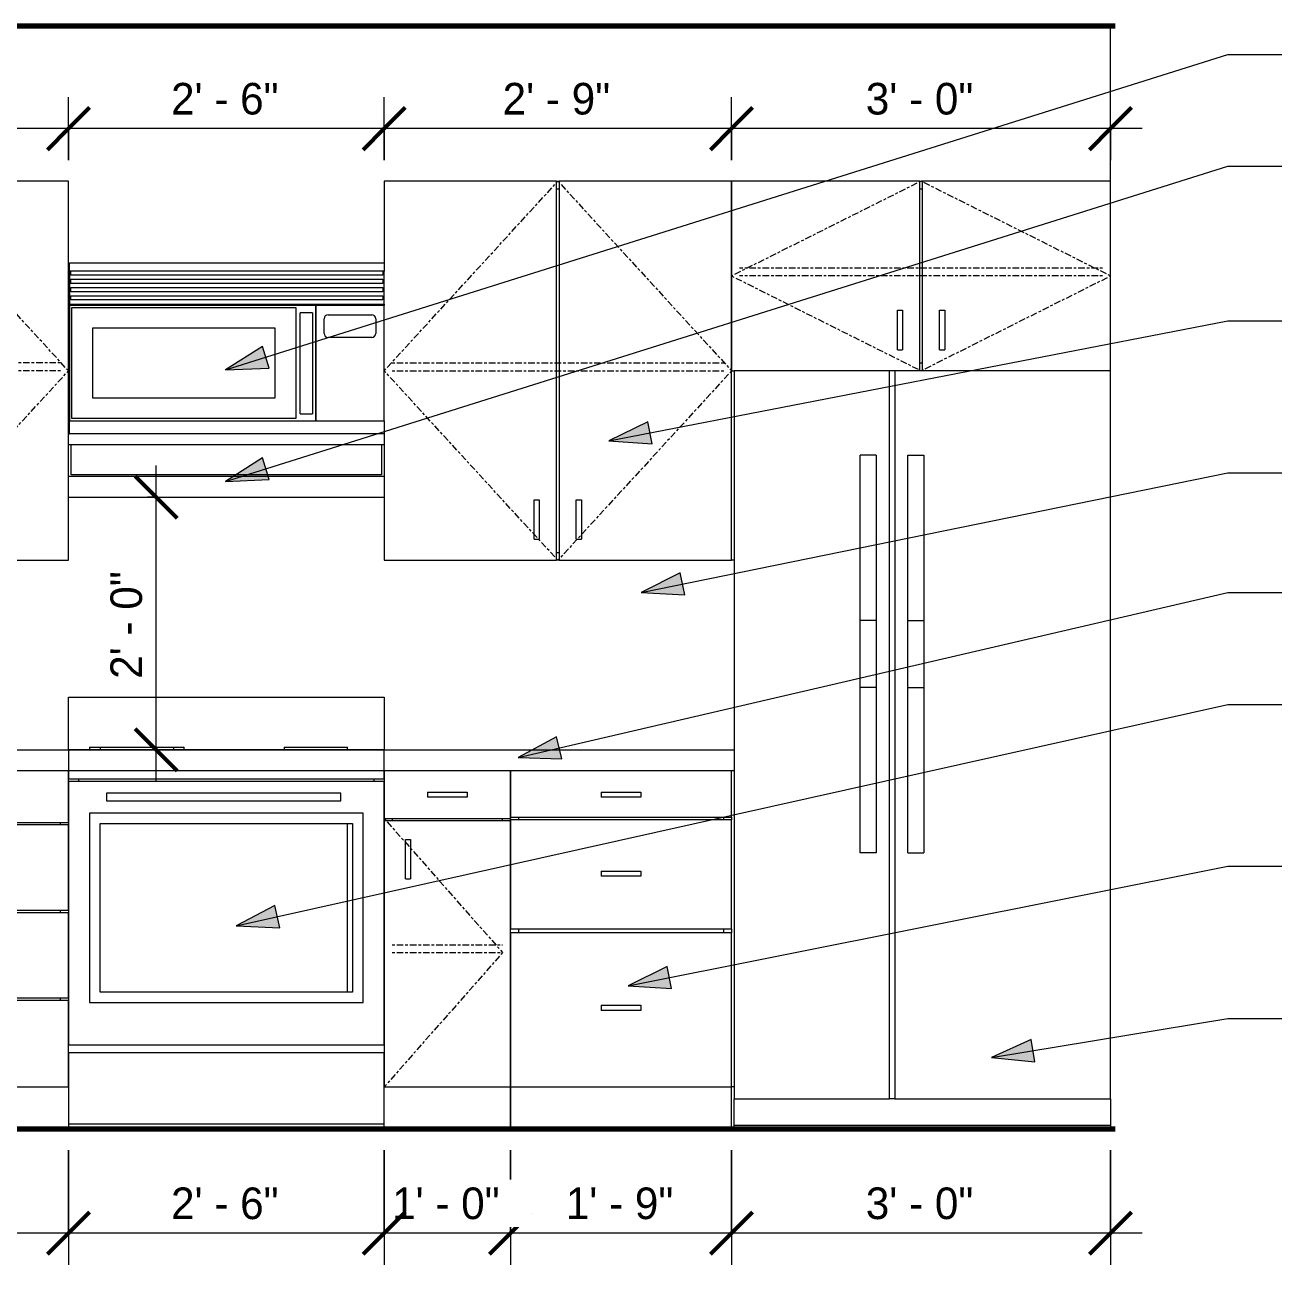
# Model space of a CAD drawing. Header units: inches. Extents: x -2533 to -979, y 116 to 10917.
# Drawn here: x -1397.6 to -1278.2, y 123.1 to 240.8 of the extents above; entities that cross this region are included whole.
import ezdxf

# ---------------------------------------------------------------- set-up
doc = ezdxf.new("R2010")
doc.units = ezdxf.units.IN
doc.header["$MEASUREMENT"] = 0
doc.linetypes.add('Center', pattern=[1.25, 0.25, -0.1875, 0.625, -0.1875])
for name, color, linetype, lineweight in [('0-2', 250, 'Continuous', 18), ('0-5', 130, 'Continuous', 5), ('A-ANNO-DIMS', 211, 'Continuous', 9), ('A-ANNO-DIMS-32', 211, 'Continuous', 9), ('A-FLOR-2', 10, 'Continuous', 70), ('A-FLOR-MCUT-1', 250, 'Continuous', 18), ('A-GLAZ-1', 50, 'Continuous', 30), ('A-GLAZ-2', 7, 'Continuous', 9), ('A-GLAZ-4', 10, 'Continuous', 70), ('A-WALL', 113, 'Continuous', 18), ('A-WALL-1', 10, 'Continuous', 70), ('A-WALL-2', 250, 'Continuous', 18), ('A-WALL-4', 113, 'Continuous', 9), ('G-ANNO-TEXT', 231, 'Continuous', 9), ('Q-CASE', 31, 'Continuous', 9), ('Q-CASE-2', 31, 'Center', 9), ('Q-SPCQ', 91, 'Continuous', 9)]:
    doc.layers.add(name, color=color, linetype=linetype, lineweight=lineweight)
doc.styles.add('Century Gothic', font='ufonts.com_century-gothic.ttf', dxfattribs={"height": 3})
doc.dimstyles.new('OD_1__HACK_2', dxfattribs={"dimscale": 12, "dimtxt": 3.132505, "dimasz": 0.333333, "dimexe": 0.25, "dimexo": 0.166667, "dimgap": 0.041667, "dimtad": 1, "dimdec": 0, "dimzin": 3, "dimdsep": 46, "dimlunit": 4, "dimtxsty": 'Century Gothic', "dimblk1": 'OBLIQUE', "dimblk2": 'OBLIQUE', "dimsah": 1, "dimcen": 0.09, "dimdle": 0.25, "dimazin": 0, "dimtfac": 1, "dimtdec": 4, "dimtix": 1, "dimtmove": 0, "dimatfit": 3, "dimfxl": 1, "dimtvp": 1, "dimtfill": 1, "dimfrac": 2, "dimtolj": 1, "dimtzin": 0, "dimarcsym": 2})

# ---------------------------------------------------------------- blocks, each defined once
blk = doc.blocks.new('Window-Double_Hung-Andersen-400_Series-Tilt_Wash - DOUBLE HUNG - REVERSE COTTAGE - 2ND FLOOR-2888790-2ND _ 3RD FLOOR - 2BD C _ D - ADA TYPE B - KITCHEN')
at = {"layer": 'A-GLAZ-1'}
for p, q in [((2077.17, 225.5), (2076.39, 225.5)), ((2076.39, 224.87), (2077.17, 224.87)), ((2077.17, 224.87), (2077.17, 225.5)), ((2077.17, 150.25), (2076.39, 150.25)), ((2076.39, 149.62), (2077.17, 149.62)), ((2077.17, 149.62), (2077.17, 150.25))]:
    blk.add_line(p, q, dxfattribs=at)
at = {"layer": 'A-GLAZ-2'}
blk.add_line((2077.17, 224.87), (2077.17, 150.25), dxfattribs=at)
at = {"layer": 'A-GLAZ-4'}
for p, q in [((2076.67, 172.01), (2076.39, 172.01)), ((2076.67, 170.51), (2076.67, 172.01)), ((2076.39, 170.51), (2076.67, 170.51))]:
    blk.add_line(p, q, dxfattribs=at)
blk = doc.blocks.new('CTR - 1st Phase - Shell_rvt-3-2ND _ 3RD FLOOR - 2BD C _ D - ADA TYPE B - KITCHEN')
at = {"layer": 'A-FLOR-2'}
for p, q in [((2077.17, 240.75), (2239.22, 240.75)), ((2239.22, 136), (2077.17, 136))]:
    blk.add_line(p, q, dxfattribs=at)
at = {"layer": 'A-FLOR-MCUT-1'}
for p, q in [((2077.17, 240.81), (2077.17, 240.75)), ((2076.55, 136), (2076.55, 135.98)), ((2077.17, 136), (2076.55, 136))]:
    blk.add_line(p, q, dxfattribs=at)
at = {"layer": 'A-WALL-1'}
for p, q in [((2077.17, 225.56), (2077.17, 240.75)), ((2076.39, 225.56), (2077.17, 225.56)), ((2077.17, 147.81), (2076.39, 147.81)), ((2077.17, 136), (2077.17, 147.81))]:
    blk.add_line(p, q, dxfattribs=at)
at = {"layer": 'A-WALL-2'}
for p, q in [((2076.55, 240.81), (2076.55, 240.75)), ((2076.55, 240.75), (2076.55, 225.56)), ((2077.17, 240.75), (2077.17, 240.81)), ((2077.17, 225.56), (2077.17, 225.5)), ((2077.17, 149.62), (2077.17, 147.81)), ((2076.55, 147.81), (2076.55, 136)), ((2076.55, 135.98), (2076.55, 136)), ((2076.55, 136), (2077.17, 136))]:
    blk.add_line(p, q, dxfattribs=at)
at = {"layer": '0-2'}
blk.add_blockref('Window-Double_Hung-Andersen-400_Series-Tilt_Wash - DOUBLE HUNG - REVERSE COTTAGE - 2ND FLOOR-2888790-2ND _ 3RD FLOOR - 2BD C _ D - ADA TYPE B - KITCHEN', (0, 0), dxfattribs=at)
blk = doc.blocks.new('Basic Wall _ INT - W4BØF - _5_8 GYP - 2X4 WOOD_BATT_ - 5_8 GYP_ - ___-2694516-2ND _ 3RD FLOOR - 2BD C _ D - ADA TYPE B - KITCHEN')
at = {"layer": 'A-WALL'}
for p, q in [((2203.03, 140), (2202.78, 140)), ((2203.03, 136.11), (2202.78, 136.11))]:
    blk.add_line(p, q, dxfattribs=at)
blk = doc.blocks.new('Refrigerator_-_Side-by-Side_6047 - 36_ X 30_-345559-2ND _ 3RD FLOOR - 2BD C _ D - ADA TYPE B - KITCHEN')
at = {"layer": 'Q-SPCQ'}
for p, q in [((2217.78, 208), (2203.03, 208)), ((2203.03, 208), (2203.03, 138.87)), ((2218.28, 208), (2217.78, 208)), ((2217.78, 138.87), (2217.78, 208)), ((2238.78, 208), (2218.28, 208)), ((2218.28, 208), (2218.28, 138.87)), ((2238.78, 138.87), (2238.78, 208)), ((2215, 184.29), (2215, 200)), ((2216.51, 200), (2215, 200)), ((2216.51, 200), (2216.51, 184.29)), ((2219.54, 184.29), (2219.54, 200)), ((2219.54, 200), (2221.05, 200)), ((2221.05, 200), (2221.05, 184.29)), ((2215, 177.94), (2215, 184.29)), ((2216.51, 184.29), (2215, 184.29)), ((2216.51, 184.29), (2216.51, 177.94)), ((2219.54, 177.94), (2219.54, 184.29)), ((2219.54, 184.29), (2221.05, 184.29)), ((2221.05, 184.29), (2221.05, 177.94)), ((2215, 162.23), (2215, 177.94)), ((2216.51, 177.94), (2215, 177.94)), ((2216.51, 177.94), (2216.51, 162.23)), ((2219.54, 162.23), (2219.54, 177.94)), ((2219.54, 177.94), (2221.05, 177.94)), ((2221.05, 177.94), (2221.05, 162.23)), ((2216.51, 162.23), (2215, 162.23)), ((2219.54, 162.23), (2221.05, 162.23)), ((2203.03, 136.37), (2203.03, 138.87)), ((2203.03, 138.87), (2217.78, 138.87)), ((2218.28, 138.87), (2217.78, 138.87)), ((2218.28, 138.87), (2238.78, 138.87)), ((2238.78, 138.87), (2238.78, 136.37)), ((2203.03, 136.37), (2238.78, 136.37)), ((2203.03, 136), (2203.03, 136.37)), ((2238.78, 136.37), (2238.78, 136))]:
    blk.add_line(p, q, dxfattribs=at)
blk = doc.blocks.new('Single Door 1 Drawer 211 - 211 Base Cabinet Single Door1 Drawer 12_-2709705-2ND _ 3RD FLOOR - 2BD C _ D - ADA TYPE B - KITCHEN')
at = {"layer": 'Q-CASE'}
for p, q in [((2169.78, 170), (2169.78, 165.5)), ((2181.78, 170), (2169.78, 170)), ((2181.78, 165.5), (2181.78, 170)), ((2173.9, 168), (2177.65, 168)), ((2173.9, 168), (2173.9, 167.5)), ((2177.65, 167.5), (2173.9, 167.5)), ((2177.65, 168), (2177.65, 167.5)), ((2169.78, 165.5), (2181.78, 165.5)), ((2169.78, 165.25), (2169.78, 140)), ((2181.78, 165.25), (2169.78, 165.25)), ((2170.53, 165.5), (2170.53, 165.25)), ((2181.03, 165.25), (2181.03, 165.5)), ((2181.78, 165.5), (2181.78, 165.37)), ((2181.78, 140), (2181.78, 165.25)), ((2171.79, 163.5), (2172.28, 163.5)), ((2171.79, 159.75), (2171.79, 163.5)), ((2172.28, 163.5), (2172.28, 159.75)), ((2171.79, 159.75), (2172.28, 159.75)), ((2169.78, 140), (2181.78, 140)), ((2181.78, 136), (2181.78, 140))]:
    blk.add_line(p, q, dxfattribs=at)
at = {"layer": 'Q-CASE-2'}
for p, q in [((2169.78, 165.5), (2181.03, 152.75)), ((2170.53, 153.5), (2181.03, 153.5)), ((2181.03, 152.75), (2169.78, 140)), ((2170.53, 152.75), (2181.03, 152.75))]:
    blk.add_line(p, q, dxfattribs=at)
blk = doc.blocks.new('Base Cabinet 4 Drawer 254 - Base Cabinet 4 Drawer 254 21_-2569778-2ND _ 3RD FLOOR - 2BD C _ D - ADA TYPE B - KITCHEN')
at = {"layer": 'Q-CASE'}
for p, q in [((2118.78, 170), (2118.78, 165.12)), ((2139.78, 170), (2118.78, 170)), ((2139.78, 165.12), (2139.78, 170)), ((2127.4, 167.75), (2131.15, 167.75)), ((2127.4, 167.75), (2127.4, 167.25)), ((2131.15, 167.25), (2127.4, 167.25)), ((2131.15, 167.75), (2131.15, 167.25)), ((2118.78, 165.12), (2139.78, 165.12)), ((2118.78, 164.87), (2118.78, 156.79)), ((2139.78, 164.87), (2118.78, 164.87)), ((2119.53, 165.12), (2119.53, 164.87)), ((2139.03, 164.87), (2139.03, 165.12)), ((2139.78, 156.79), (2139.78, 164.87)), ((2127.4, 161.09), (2131.15, 161.09)), ((2127.4, 161.09), (2127.4, 160.58)), ((2131.15, 160.58), (2127.4, 160.58)), ((2131.15, 161.09), (2131.15, 160.58)), ((2118.78, 156.79), (2139.78, 156.79)), ((2118.78, 156.54), (2118.78, 148.46)), ((2139.78, 156.54), (2118.78, 156.54)), ((2119.53, 156.79), (2119.53, 156.54)), ((2139.03, 156.54), (2139.03, 156.79)), ((2139.78, 148.46), (2139.78, 156.54)), ((2127.4, 152.75), (2131.15, 152.75)), ((2127.4, 152.75), (2127.4, 152.25)), ((2131.15, 152.25), (2127.4, 152.25)), ((2131.15, 152.75), (2131.15, 152.25)), ((2118.78, 148.46), (2139.78, 148.46)), ((2118.78, 148.21), (2118.78, 140)), ((2139.78, 148.21), (2118.78, 148.21)), ((2119.53, 148.46), (2119.53, 148.21)), ((2139.03, 148.21), (2139.03, 148.46)), ((2139.78, 140), (2139.78, 148.21)), ((2127.4, 144.42), (2131.15, 144.42)), ((2127.4, 144.42), (2127.4, 143.92)), ((2131.15, 143.92), (2127.4, 143.92)), ((2131.15, 144.42), (2131.15, 143.92)), ((2118.78, 140), (2139.78, 140)), ((2118.78, 140), (2118.78, 136))]:
    blk.add_line(p, q, dxfattribs=at)
blk = doc.blocks.new('Base Cabinet 3 Drawer 230 - Base Cabinet 3 Drawer 230 21_-2578998-2ND _ 3RD FLOOR - 2BD C _ D - ADA TYPE B - KITCHEN')
at = {"layer": 'Q-CASE'}
for p, q in [((2181.78, 170), (2181.78, 165.62)), ((2202.78, 170), (2181.78, 170)), ((2202.78, 165.62), (2202.78, 170)), ((2190.4, 168), (2194.15, 168)), ((2190.4, 168), (2190.4, 167.5)), ((2194.15, 167.5), (2190.4, 167.5)), ((2194.15, 168), (2194.15, 167.5)), ((2181.78, 165.62), (2202.78, 165.62)), ((2181.78, 165.37), (2181.78, 165.5)), ((2181.78, 165.37), (2181.78, 155)), ((2202.78, 165.37), (2181.78, 165.37)), ((2182.53, 165.62), (2182.53, 165.37)), ((2202.03, 165.37), (2202.03, 165.62)), ((2202.78, 165.62), (2202.78, 165.37)), ((2202.78, 155), (2202.78, 165.37)), ((2190.4, 160.5), (2194.15, 160.5)), ((2190.4, 160.5), (2190.4, 160)), ((2194.15, 160), (2190.4, 160)), ((2194.15, 160.5), (2194.15, 160)), ((2181.78, 155), (2202.78, 155)), ((2181.78, 154.62), (2181.78, 140)), ((2202.78, 154.62), (2181.78, 154.62)), ((2182.53, 155), (2182.53, 154.62)), ((2202.03, 154.62), (2202.03, 155)), ((2202.78, 155), (2202.78, 154.62)), ((2202.78, 140), (2202.78, 154.62)), ((2190.4, 147.75), (2194.15, 147.75)), ((2190.4, 147.75), (2190.4, 147.25)), ((2194.15, 147.25), (2190.4, 147.25)), ((2194.15, 147.75), (2194.15, 147.25)), ((2181.78, 140), (2202.78, 140)), ((2181.78, 140), (2181.78, 136)), ((2202.78, 136), (2202.78, 140))]:
    blk.add_line(p, q, dxfattribs=at)
blk = doc.blocks.new('300 Series Wall Hung Cabinet_302 - 33_ X 36_-2610350-2ND _ 3RD FLOOR - 2BD C _ D - ADA TYPE B - KITCHEN')
at = {"layer": 'Q-CASE'}
for p, q in [((2169.78, 226), (2169.78, 218.26)), ((2186.15, 226), (2169.78, 226)), ((2186.15, 190), (2186.15, 226)), ((2186.15, 226), (2186.4, 226)), ((2186.4, 226), (2186.4, 190)), ((2202.78, 226), (2186.4, 226)), ((2202.78, 190), (2202.78, 226)), ((2186.4, 225.25), (2186.15, 225.25)), ((2169.78, 202.15), (2169.78, 200.5)), ((2169.78, 196), (2169.78, 190)), ((2184.03, 195.75), (2184.51, 195.75)), ((2184.03, 192), (2184.03, 195.75)), ((2184.51, 195.75), (2184.51, 192)), ((2188.03, 195.75), (2188.51, 195.75)), ((2188.03, 192), (2188.03, 195.75)), ((2188.51, 195.75), (2188.51, 192)), ((2184.03, 192), (2184.51, 192)), ((2188.03, 192), (2188.51, 192)), ((2169.78, 190), (2186.15, 190)), ((2186.15, 190.75), (2186.4, 190.75)), ((2186.4, 190), (2186.15, 190)), ((2186.4, 190), (2202.78, 190))]:
    blk.add_line(p, q, dxfattribs=at)
at = {"layer": 'Q-CASE-2'}
for p, q in [((2169.78, 208), (2186.28, 226)), ((2186.28, 226), (2202.78, 208)), ((2186.28, 190), (2169.78, 208)), ((2170.53, 208.75), (2202.03, 208.75)), ((2170.53, 208), (2202.03, 208)), ((2202.78, 208), (2186.28, 190))]:
    blk.add_line(p, q, dxfattribs=at)
blk = doc.blocks.new('300 Series Wall Hung Cabinet_302 - 18_ x 36_-2359323-2ND _ 3RD FLOOR - 2BD C _ D - ADA TYPE B - KITCHEN')
at = {"layer": 'Q-CASE'}
for p, q in [((2220.65, 226), (2202.78, 226)), ((2202.78, 226), (2202.78, 208)), ((2220.65, 208), (2220.65, 226)), ((2220.65, 226), (2220.9, 226)), ((2238.78, 226), (2220.9, 226)), ((2220.9, 226), (2220.9, 208)), ((2220.9, 225.25), (2220.65, 225.25)), ((2218.54, 213.75), (2219.03, 213.75)), ((2218.54, 210), (2218.54, 213.75)), ((2219.03, 213.75), (2219.03, 210)), ((2222.54, 213.75), (2223.03, 213.75)), ((2222.54, 210), (2222.54, 213.75)), ((2223.03, 213.75), (2223.03, 210)), ((2218.54, 210), (2219.03, 210)), ((2222.54, 210), (2223.03, 210)), ((2202.78, 208), (2203.03, 208)), ((2220.65, 208.75), (2220.9, 208.75))]:
    blk.add_line(p, q, dxfattribs=at)
at = {"layer": 'Q-CASE-2'}
for p, q in [((2220.78, 226), (2202.78, 217)), ((2238.78, 217), (2220.78, 226)), ((2238.03, 217.75), (2203.53, 217.75)), ((2202.78, 217), (2220.78, 208)), ((2238.03, 217), (2203.53, 217)), ((2220.78, 208), (2238.78, 217))]:
    blk.add_line(p, q, dxfattribs=at)
blk = doc.blocks.new('30quot_MicrowaveVent_11166 - 70cm miele oven-2322118-2ND _ 3RD FLOOR - 2BD C _ D - ADA TYPE B - KITCHEN')
at = {"layer": 'Q-CASE'}
for p, q in [((2139.89, 217.47), (2139.89, 218.26)), ((2139.89, 218.26), (2169.78, 218.26)), ((2140.01, 217.47), (2139.89, 217.47)), ((2139.89, 217.47), (2139.89, 214.32)), ((2140.01, 217.08), (2140.01, 217.47)), ((2169.66, 217.47), (2140.01, 217.47)), ((2169.78, 217.47), (2169.66, 217.47)), ((2169.66, 217.47), (2169.66, 217.08)), ((2169.78, 218.26), (2169.78, 217.47)), ((2169.78, 214.32), (2169.78, 217.47)), ((2169.66, 217.08), (2140.01, 217.08)), ((2140.01, 216.29), (2140.01, 216.69)), ((2140.01, 216.69), (2169.66, 216.69)), ((2169.66, 216.29), (2140.01, 216.29)), ((2169.66, 216.69), (2169.66, 216.29)), ((2140.01, 215.5), (2140.01, 215.9)), ((2140.01, 215.9), (2169.66, 215.9)), ((2169.66, 215.5), (2140.01, 215.5)), ((2140.01, 214.72), (2140.01, 215.11)), ((2140.01, 215.11), (2169.66, 215.11)), ((2169.66, 215.9), (2169.66, 215.5)), ((2169.66, 215.11), (2169.66, 214.72)), ((2139.89, 214.32), (2169.78, 214.32)), ((2139.89, 214.2), (2139.89, 214.32)), ((2163.28, 214.2), (2139.89, 214.2)), ((2139.89, 214.2), (2139.89, 203.26)), ((2169.66, 214.72), (2140.01, 214.72)), ((2140.09, 203.46), (2140.09, 214.01)), ((2140.09, 214.01), (2161.39, 214.01)), ((2161.39, 214.01), (2161.39, 203.46)), ((2163.28, 203.26), (2163.28, 214.2)), ((2169.78, 214.2), (2163.28, 214.2)), ((2163.28, 214.2), (2163.28, 203.26)), ((2169.78, 214.32), (2169.78, 214.2)), ((2169.78, 203.26), (2169.78, 214.2)), ((2161.78, 203.91), (2161.78, 213.51)), ((2162.98, 213.51), (2161.78, 213.51)), ((2162.98, 213.51), (2162.98, 203.91)), ((2164.07, 211.55), (2164.07, 212.93)), ((2164.46, 213.32), (2168.59, 213.32)), ((2168.99, 212.93), (2168.99, 211.55)), ((2159.42, 212.04), (2142.06, 212.04)), ((2142.06, 212.04), (2142.06, 205.43)), ((2159.42, 212.04), (2142.06, 212.04)), ((2142.06, 212.04), (2142.06, 205.43)), ((2159.42, 205.43), (2159.42, 212.04)), ((2159.42, 205.43), (2159.42, 212.04)), ((2168.59, 211.15), (2164.46, 211.15)), ((2142.06, 205.43), (2159.42, 205.43)), ((2142.06, 205.43), (2159.42, 205.43)), ((2139.89, 203.26), (2163.28, 203.26)), ((2139.89, 202), (2139.89, 203.26)), ((2161.39, 203.46), (2140.09, 203.46)), ((2161.78, 203.91), (2162.98, 203.91)), ((2163.28, 203.26), (2169.78, 203.26)), ((2169.78, 203.26), (2169.78, 202.15)), ((2169.78, 202), (2139.89, 202))]:
    blk.add_line(p, q, dxfattribs=at)
for centre, start, end in [((2164.46, 212.93), 90, 180), ((2168.59, 212.93), 0, 90), ((2164.46, 211.55), 180, 270), ((2168.59, 211.55), 270, 0)]:
    blk.add_arc(centre, 0.394, start, end, dxfattribs=at)
blk = doc.blocks.new('300 Series Wall Hung Cabinet_302 - 33_ X 36_-2610278-2ND _ 3RD FLOOR - 2BD C _ D - ADA TYPE B - KITCHEN')
at = {"layer": 'Q-CASE'}
for p, q in [((2123.15, 226), (2106.78, 226)), ((2106.78, 226), (2106.78, 190)), ((2123.15, 190), (2123.15, 226)), ((2123.15, 226), (2123.4, 226)), ((2139.78, 226), (2123.4, 226)), ((2123.4, 226), (2123.4, 190)), ((2139.78, 200.5), (2139.78, 226)), ((2123.4, 225.25), (2123.15, 225.25)), ((2139.78, 190), (2139.78, 196)), ((2121.04, 195.75), (2121.53, 195.75)), ((2121.04, 192), (2121.04, 195.75)), ((2121.53, 195.75), (2121.53, 192)), ((2125.04, 195.75), (2125.53, 195.75)), ((2125.04, 192), (2125.04, 195.75)), ((2125.53, 195.75), (2125.53, 192)), ((2121.04, 192), (2121.53, 192)), ((2125.04, 192), (2125.53, 192)), ((2106.78, 190), (2123.15, 190)), ((2123.15, 190.75), (2123.4, 190.75)), ((2123.4, 190), (2123.15, 190)), ((2123.4, 190), (2139.78, 190))]:
    blk.add_line(p, q, dxfattribs=at)
at = {"layer": 'Q-CASE-2'}
for p, q in [((2123.28, 226), (2106.78, 208)), ((2139.78, 208), (2123.28, 226)), ((2106.78, 208), (2123.28, 190)), ((2139.03, 208.75), (2107.53, 208.75)), ((2139.03, 208), (2107.53, 208)), ((2123.28, 190), (2139.78, 208))]:
    blk.add_line(p, q, dxfattribs=at)
blk = doc.blocks.new('Range_Hood_386 - 30_ Wide-2577799-2ND _ 3RD FLOOR - 2BD C _ D - ADA TYPE B - KITCHEN')
at = {"layer": 'Q-SPCQ'}
for p, q in [((2139.78, 202), (2139.89, 202)), ((2139.78, 201), (2140.03, 201)), ((2140.03, 201), (2169.53, 201)), ((2140.03, 198.12), (2140.03, 201)), ((2169.53, 201), (2169.78, 201)), ((2169.53, 201), (2169.53, 198.12)), ((2139.78, 198), (2139.78, 200.5)), ((2169.78, 200.5), (2169.78, 198)), ((2139.78, 196), (2139.78, 198)), ((2139.78, 198), (2169.78, 198)), ((2169.53, 198.12), (2140.03, 198.12)), ((2169.78, 198), (2169.78, 196)), ((2139.78, 196), (2169.78, 196))]:
    blk.add_line(p, q, dxfattribs=at)
blk = doc.blocks.new('DIMBLOCK66-2ND _ 3RD FLOOR - 2BD C _ D - ADA TYPE B - KITCHEN')
at = {"layer": 'A-ANNO-DIMS-32'}
for p, q in [((-1330.44, 228), (-1330.44, 233.99)), ((-1294.44, 228), (-1294.44, 233.99)), ((-1291.44, 230.99), (-1330.44, 230.99)), ((-1330.44, 230.99), (-1330.44, 228)), ((-1294.44, 230.99), (-1294.44, 228))]:
    blk.add_line(p, q, dxfattribs=at)
at = {"layer": 'A-ANNO-DIMS-32', "lineweight": 50}
for p, q in [((-1330.44, 230.99), (-1328.44, 232.99)), ((-1294.44, 230.99), (-1292.44, 232.99)), ((-1330.44, 230.99), (-1332.44, 228.99)), ((-1294.44, 230.99), (-1296.44, 228.99))]:
    blk.add_line(p, q, dxfattribs=at)
at = {"layer": 'A-ANNO-DIMS-32', "color": 0, "insert": (-1317.69, 235.33), "char_height": 3, "width": 12.5897, "attachment_point": 1, "line_spacing_factor": 0.984502, "style": 'Century Gothic', "bg_fill": 3, "box_fill_scale": 1.25, "bg_fill_color": 256, "bg_fill_true_color": 13158600, "bg_fill_transparency": 0}
blk.add_mtext('3\' - 0"', dxfattribs=at)
blk = doc.blocks.new('_Oblique')
at = {"color": 0, "linetype": 'ByBlock', "lineweight": -2}
blk.add_line((-0.5, -0.5), (0.5, 0.5), dxfattribs=at)
blk = doc.blocks.new('DIMBLOCK67-2ND _ 3RD FLOOR - 2BD C _ D - ADA TYPE B - KITCHEN')
at = {"layer": 'A-ANNO-DIMS-32'}
for p, q in [((-1363.44, 228), (-1363.44, 233.99)), ((-1330.44, 228), (-1330.44, 233.99)), ((-1330.44, 230.99), (-1363.44, 230.99)), ((-1363.44, 230.99), (-1363.44, 228)), ((-1330.44, 230.99), (-1330.44, 228))]:
    blk.add_line(p, q, dxfattribs=at)
at = {"layer": 'A-ANNO-DIMS-32', "lineweight": 50}
for p, q in [((-1363.44, 230.99), (-1361.44, 232.99)), ((-1330.44, 230.99), (-1328.44, 232.99)), ((-1363.44, 230.99), (-1365.44, 228.99)), ((-1330.44, 230.99), (-1332.44, 228.99))]:
    blk.add_line(p, q, dxfattribs=at)
at = {"layer": 'A-ANNO-DIMS-32', "color": 0, "insert": (-1352.19, 235.33), "char_height": 3, "width": 12.5897, "attachment_point": 1, "line_spacing_factor": 0.984502, "style": 'Century Gothic', "bg_fill": 3, "box_fill_scale": 1.25, "bg_fill_color": 256, "bg_fill_true_color": 13158600, "bg_fill_transparency": 0}
blk.add_mtext('2\' - 9"', dxfattribs=at)
blk = doc.blocks.new('DIMBLOCK68-2ND _ 3RD FLOOR - 2BD C _ D - ADA TYPE B - KITCHEN')
at = {"layer": 'A-ANNO-DIMS-32'}
for p, q in [((-1393.44, 228), (-1393.44, 233.99)), ((-1363.44, 228), (-1363.44, 233.99)), ((-1363.44, 230.99), (-1393.44, 230.99)), ((-1393.44, 230.99), (-1393.44, 228)), ((-1363.44, 230.99), (-1363.44, 228))]:
    blk.add_line(p, q, dxfattribs=at)
at = {"layer": 'A-ANNO-DIMS-32', "lineweight": 50}
for p, q in [((-1393.44, 230.99), (-1391.44, 232.99)), ((-1363.44, 230.99), (-1361.44, 232.99)), ((-1393.44, 230.99), (-1395.44, 228.99)), ((-1363.44, 230.99), (-1365.44, 228.99))]:
    blk.add_line(p, q, dxfattribs=at)
at = {"layer": 'A-ANNO-DIMS-32', "color": 0, "insert": (-1383.69, 235.33), "char_height": 3, "width": 12.5897, "attachment_point": 1, "line_spacing_factor": 0.984502, "style": 'Century Gothic', "bg_fill": 3, "box_fill_scale": 1.25, "bg_fill_color": 256, "bg_fill_true_color": 13158600, "bg_fill_transparency": 0}
blk.add_mtext('2\' - 6"', dxfattribs=at)
blk = doc.blocks.new('DIMBLOCK69-2ND _ 3RD FLOOR - 2BD C _ D - ADA TYPE B - KITCHEN')
at = {"layer": 'A-ANNO-DIMS-32'}
for p, q in [((-1426.44, 228), (-1426.44, 233.99)), ((-1393.44, 228), (-1393.44, 233.99)), ((-1393.44, 230.99), (-1426.44, 230.99)), ((-1426.44, 230.99), (-1426.44, 228)), ((-1393.44, 230.99), (-1393.44, 228))]:
    blk.add_line(p, q, dxfattribs=at)
at = {"layer": 'A-ANNO-DIMS-32', "lineweight": 50}
for p, q in [((-1426.44, 230.99), (-1424.44, 232.99)), ((-1393.44, 230.99), (-1391.44, 232.99)), ((-1426.44, 230.99), (-1428.44, 228.99)), ((-1393.44, 230.99), (-1395.44, 228.99))]:
    blk.add_line(p, q, dxfattribs=at)
at = {"layer": 'A-ANNO-DIMS-32', "color": 0, "insert": (-1415.19, 235.33), "char_height": 3, "width": 12.5897, "attachment_point": 1, "line_spacing_factor": 0.984502, "style": 'Century Gothic', "bg_fill": 3, "box_fill_scale": 1.25, "bg_fill_color": 256, "bg_fill_true_color": 13158600, "bg_fill_transparency": 0}
blk.add_mtext('2\' - 9"', dxfattribs=at)
blk = doc.blocks.new('DIMBLOCK76-2ND _ 3RD FLOOR - 2BD C _ D - ADA TYPE B - KITCHEN')
at = {"layer": 'A-ANNO-DIMS-32'}
for p, q in [((-1330.44, 134), (-1330.44, 123.11)), ((-1330.44, 126.11), (-1330.44, 134)), ((-1294.44, 134), (-1294.44, 123.11)), ((-1294.44, 126.11), (-1294.44, 134)), ((-1291.44, 126.11), (-1330.44, 126.11))]:
    blk.add_line(p, q, dxfattribs=at)
at = {"layer": 'A-ANNO-DIMS-32', "lineweight": 50}
for p, q in [((-1330.44, 126.11), (-1328.44, 128.11)), ((-1294.44, 126.11), (-1292.44, 128.11)), ((-1330.44, 126.11), (-1332.44, 124.11)), ((-1294.44, 126.11), (-1296.44, 124.11))]:
    blk.add_line(p, q, dxfattribs=at)
at = {"layer": 'A-ANNO-DIMS-32', "color": 0, "insert": (-1317.69, 130.45), "char_height": 3, "width": 12.5897, "attachment_point": 1, "line_spacing_factor": 0.984502, "style": 'Century Gothic', "bg_fill": 3, "box_fill_scale": 1.25, "bg_fill_color": 256, "bg_fill_true_color": 13158600, "bg_fill_transparency": 0}
blk.add_mtext('3\' - 0"', dxfattribs=at)
blk = doc.blocks.new('DIMBLOCK77-2ND _ 3RD FLOOR - 2BD C _ D - ADA TYPE B - KITCHEN')
at = {"layer": 'A-ANNO-DIMS-32'}
for p, q in [((-1351.44, 134), (-1351.44, 123.11)), ((-1351.44, 126.11), (-1351.44, 134)), ((-1330.44, 134), (-1330.44, 123.11)), ((-1330.44, 126.11), (-1330.44, 134)), ((-1330.44, 126.11), (-1351.44, 126.11))]:
    blk.add_line(p, q, dxfattribs=at)
at = {"layer": 'A-ANNO-DIMS-32', "lineweight": 50}
for p, q in [((-1351.44, 126.11), (-1349.44, 128.11)), ((-1330.44, 126.11), (-1328.44, 128.11)), ((-1351.44, 126.11), (-1353.44, 124.11)), ((-1330.44, 126.11), (-1332.44, 124.11))]:
    blk.add_line(p, q, dxfattribs=at)
at = {"layer": 'A-ANNO-DIMS-32', "color": 0, "insert": (-1346.19, 130.45), "char_height": 3, "width": 12.5897, "attachment_point": 1, "line_spacing_factor": 0.984502, "style": 'Century Gothic', "bg_fill": 3, "box_fill_scale": 1.25, "bg_fill_color": 256, "bg_fill_true_color": 13158600, "bg_fill_transparency": 0}
blk.add_mtext('1\' - 9"', dxfattribs=at)
blk = doc.blocks.new('DIMBLOCK78-2ND _ 3RD FLOOR - 2BD C _ D - ADA TYPE B - KITCHEN')
at = {"layer": 'A-ANNO-DIMS-32'}
for p, q in [((-1363.44, 134), (-1363.44, 123.11)), ((-1363.44, 126.11), (-1363.44, 134)), ((-1351.44, 134), (-1351.44, 123.11)), ((-1351.44, 126.11), (-1351.44, 134)), ((-1351.44, 126.11), (-1363.44, 126.11))]:
    blk.add_line(p, q, dxfattribs=at)
at = {"layer": 'A-ANNO-DIMS-32', "lineweight": 50}
for p, q in [((-1363.44, 126.11), (-1361.44, 128.11)), ((-1351.44, 126.11), (-1349.44, 128.11)), ((-1363.44, 126.11), (-1365.44, 124.11)), ((-1351.44, 126.11), (-1353.44, 124.11))]:
    blk.add_line(p, q, dxfattribs=at)
at = {"layer": 'A-ANNO-DIMS-32', "color": 0, "insert": (-1362.69, 130.45), "char_height": 3, "width": 12.5897, "attachment_point": 1, "line_spacing_factor": 0.984502, "style": 'Century Gothic', "bg_fill": 3, "box_fill_scale": 1.25, "bg_fill_color": 256, "bg_fill_true_color": 13158600, "bg_fill_transparency": 0}
blk.add_mtext('1\' - 0"', dxfattribs=at)
blk = doc.blocks.new('DIMBLOCK79-2ND _ 3RD FLOOR - 2BD C _ D - ADA TYPE B - KITCHEN')
at = {"layer": 'A-ANNO-DIMS-32'}
for p, q in [((-1393.44, 134), (-1393.44, 123.11)), ((-1393.44, 126.11), (-1393.44, 134)), ((-1363.44, 134), (-1363.44, 123.11)), ((-1363.44, 126.11), (-1363.44, 134)), ((-1363.44, 126.11), (-1393.44, 126.11))]:
    blk.add_line(p, q, dxfattribs=at)
at = {"layer": 'A-ANNO-DIMS-32', "lineweight": 50}
for p, q in [((-1393.44, 126.11), (-1391.44, 128.11)), ((-1363.44, 126.11), (-1361.44, 128.11)), ((-1393.44, 126.11), (-1395.44, 124.11)), ((-1363.44, 126.11), (-1365.44, 124.11))]:
    blk.add_line(p, q, dxfattribs=at)
at = {"layer": 'A-ANNO-DIMS-32', "color": 0, "insert": (-1383.69, 130.45), "char_height": 3, "width": 12.5897, "attachment_point": 1, "line_spacing_factor": 0.984502, "style": 'Century Gothic', "bg_fill": 3, "box_fill_scale": 1.25, "bg_fill_color": 256, "bg_fill_true_color": 13158600, "bg_fill_transparency": 0}
blk.add_mtext('2\' - 6"', dxfattribs=at)
blk = doc.blocks.new('DIMBLOCK80-2ND _ 3RD FLOOR - 2BD C _ D - ADA TYPE B - KITCHEN')
at = {"layer": 'A-ANNO-DIMS-32'}
for p, q in [((-1414.44, 134), (-1414.44, 123.11)), ((-1414.44, 126.11), (-1414.44, 134)), ((-1393.44, 134), (-1393.44, 123.11)), ((-1393.44, 126.11), (-1393.44, 134)), ((-1393.44, 126.11), (-1414.44, 126.11))]:
    blk.add_line(p, q, dxfattribs=at)
at = {"layer": 'A-ANNO-DIMS-32', "lineweight": 50}
for p, q in [((-1414.44, 126.11), (-1412.44, 128.11)), ((-1393.44, 126.11), (-1391.44, 128.11)), ((-1414.44, 126.11), (-1416.44, 124.11)), ((-1393.44, 126.11), (-1395.44, 124.11))]:
    blk.add_line(p, q, dxfattribs=at)
at = {"layer": 'A-ANNO-DIMS-32', "color": 0, "insert": (-1409.19, 130.45), "char_height": 3, "width": 12.5897, "attachment_point": 1, "line_spacing_factor": 0.984502, "style": 'Century Gothic', "bg_fill": 3, "box_fill_scale": 1.25, "bg_fill_color": 256, "bg_fill_true_color": 13158600, "bg_fill_transparency": 0}
blk.add_mtext('1\' - 9"', dxfattribs=at)
blk = doc.blocks.new('DIMBLOCK83-2ND _ 3RD FLOOR - 2BD C _ D - ADA TYPE B - KITCHEN')
at = {"layer": 'A-ANNO-DIMS-32'}
for p, q in [((-1385.11, 169), (-1385.11, 199)), ((-1385.94, 196), (-1382.11, 196)), ((-1385.11, 196), (-1385.94, 196)), ((-1385.94, 172), (-1382.11, 172)), ((-1385.11, 172), (-1385.94, 172))]:
    blk.add_line(p, q, dxfattribs=at)
at = {"layer": 'A-ANNO-DIMS-32', "lineweight": 50}
for p, q in [((-1385.11, 196), (-1387.11, 198)), ((-1385.11, 196), (-1383.11, 194)), ((-1385.11, 172), (-1387.11, 174)), ((-1385.11, 172), (-1383.11, 170))]:
    blk.add_line(p, q, dxfattribs=at)
at = {"layer": 'A-ANNO-DIMS-32', "color": 0, "insert": (-1389.45, 178.75), "char_height": 3, "width": 12.5897, "attachment_point": 1, "rotation": 90, "line_spacing_factor": 0.984502, "style": 'Century Gothic', "bg_fill": 3, "box_fill_scale": 1.25, "bg_fill_color": 256, "bg_fill_true_color": 13158600, "bg_fill_transparency": 0}
blk.add_mtext('2\' - 0"', dxfattribs=at)

msp = doc.modelspace()

# ---------------------------------------------------------------- hatches: boundary and pattern name
at = {"layer": 'G-ANNO-TEXT'}
for points in [[(-1378.51, 208.09), (-1374.37, 208.26), (-1375.01, 210.31)], [(-1342.1, 201.35), (-1337.97, 201.05), (-1338.38, 203.16)], [(-1378.51, 197.5), (-1374.37, 197.68), (-1375.01, 199.72)], [(-1339.02, 186.96), (-1334.89, 186.71), (-1335.32, 188.81)], [(-1350.72, 171.29), (-1346.58, 171.16), (-1347.07, 173.24)], [(-1377.5, 155.29), (-1373.37, 155.12), (-1373.83, 157.21)], [(-1340.28, 149.6), (-1336.15, 149.33), (-1336.57, 151.43)], [(-1305.75, 142.79), (-1301.63, 142.39), (-1301.98, 144.5)]]:
    msp.add_hatch(color=256, dxfattribs=at).paths.add_polyline_path(points, flags=0)

# ---------------------------------------------------------------- linework, layer by layer
at = {"layer": 'A-WALL'}
for p, q in [((-1294.44, 208), (-1294.44, 240.75)), ((-1330.19, 190), (-1330.44, 190))]:
    msp.add_line(p, q, dxfattribs=at)
at = {"layer": 'A-WALL-4'}
for p, q in [((-1456.04, 172), (-1330.19, 172)), ((-1330.19, 170), (-1456.04, 170))]:
    msp.add_line(p, q, dxfattribs=at)
at = {"layer": 'G-ANNO-TEXT'}
for p, q in [((-1283.3, 238.03), (-1278.16, 238.03)), ((-1283.3, 227.44), (-1278.16, 227.44)), ((-1342.1, 201.35), (-1283.3, 212.75)), ((-1283.3, 212.75), (-1278.16, 212.75)), ((-1375.01, 210.31), (-1378.51, 208.09)), ((-1374.37, 208.26), (-1375.01, 210.31)), ((-1378.51, 208.09), (-1374.37, 208.26)), ((-1338.38, 203.16), (-1342.1, 201.35)), ((-1337.97, 201.05), (-1338.38, 203.16)), ((-1342.1, 201.35), (-1337.97, 201.05)), ((-1375.01, 199.72), (-1378.51, 197.5)), ((-1374.37, 197.68), (-1375.01, 199.72)), ((-1339.02, 186.96), (-1283.3, 198.31)), ((-1283.3, 198.31), (-1278.16, 198.31)), ((-1378.51, 197.5), (-1374.37, 197.68)), ((-1335.32, 188.81), (-1339.02, 186.96)), ((-1334.89, 186.71), (-1335.32, 188.81)), ((-1350.72, 171.29), (-1283.3, 186.96)), ((-1339.02, 186.96), (-1334.89, 186.71)), ((-1283.3, 186.96), (-1278.16, 186.96)), ((-1377.5, 155.29), (-1283.3, 176.31)), ((-1283.3, 176.31), (-1278.16, 176.31)), ((-1347.07, 173.24), (-1350.72, 171.29)), ((-1346.58, 171.16), (-1347.07, 173.24)), ((-1350.72, 171.29), (-1346.58, 171.16)), ((-1340.28, 149.6), (-1283.3, 160.95)), ((-1283.3, 160.95), (-1278.16, 160.95)), ((-1373.83, 157.21), (-1377.5, 155.29)), ((-1373.37, 155.12), (-1373.83, 157.21)), ((-1377.5, 155.29), (-1373.37, 155.12)), ((-1336.57, 151.43), (-1340.28, 149.6)), ((-1336.15, 149.33), (-1336.57, 151.43)), ((-1340.28, 149.6), (-1336.15, 149.33)), ((-1305.75, 142.79), (-1283.3, 146.49)), ((-1283.3, 146.49), (-1278.16, 146.49)), ((-1301.98, 144.5), (-1305.75, 142.79)), ((-1301.63, 142.39), (-1301.98, 144.5)), ((-1305.75, 142.79), (-1301.63, 142.39))]:
    msp.add_line(p, q, dxfattribs=at)
at = {"layer": 'Q-SPCQ'}
for p, q in [((-1393.44, 172), (-1393.44, 177)), ((-1393.44, 177), (-1363.44, 177)), ((-1363.44, 177), (-1363.44, 172)), ((-1363.44, 172), (-1393.44, 172)), ((-1393.44, 172), (-1393.44, 169.26)), ((-1391.44, 172.25), (-1391.44, 172)), ((-1391.44, 172.25), (-1390.46, 172.25)), ((-1390.44, 172.25), (-1390.44, 172)), ((-1390.44, 172.25), (-1383.44, 172.25)), ((-1383.44, 172), (-1383.44, 172.25)), ((-1383.42, 172.25), (-1382.44, 172.25)), ((-1382.44, 172), (-1382.44, 172.25)), ((-1372.94, 172.25), (-1372.94, 172)), ((-1372.94, 172.25), (-1366.94, 172.25)), ((-1366.94, 172), (-1366.94, 172.25)), ((-1363.44, 169.26), (-1363.44, 172)), ((-1393.44, 169.26), (-1363.44, 169.26)), ((-1363.44, 169.01), (-1393.44, 169.01)), ((-1393.44, 169.01), (-1393.44, 144)), ((-1392.44, 169.01), (-1392.44, 169.26)), ((-1364.44, 169.26), (-1364.44, 169.01)), ((-1363.44, 144), (-1363.44, 169.01)), ((-1367.57, 167.9), (-1389.83, 167.9)), ((-1389.83, 167.9), (-1389.83, 167.15)), ((-1389.83, 167.15), (-1367.57, 167.15)), ((-1367.57, 167.15), (-1367.57, 167.9)), ((-1365.44, 166), (-1391.44, 166)), ((-1391.44, 166), (-1391.44, 148)), ((-1365.44, 148), (-1365.44, 166)), ((-1390.44, 149), (-1390.44, 165)), ((-1390.44, 165), (-1366.44, 165)), ((-1366.94, 149), (-1366.94, 165)), ((-1366.44, 165), (-1366.44, 149)), ((-1366.44, 149), (-1390.44, 149)), ((-1391.44, 148), (-1365.44, 148)), ((-1393.44, 144), (-1363.44, 144)), ((-1363.44, 143.25), (-1393.44, 143.25)), ((-1393.44, 143.25), (-1393.44, 136.5)), ((-1363.44, 136.5), (-1363.44, 143.25)), ((-1393.44, 136.5), (-1363.44, 136.5)), ((-1393.44, 136.5), (-1393.44, 136)), ((-1363.44, 136), (-1363.44, 136.5))]:
    msp.add_line(p, q, dxfattribs=at)

# ---------------------------------------------------------------- block references
at = {"layer": '0-5'}
msp.add_blockref('CTR - 1st Phase - Shell_rvt-3-2ND _ 3RD FLOOR - 2BD C _ D - ADA TYPE B - KITCHEN', (-3533.22, 0), dxfattribs=at)
at = {"layer": 'A-WALL'}
msp.add_blockref('Basic Wall _ INT - W4BØF - _5_8 GYP - 2X4 WOOD_BATT_ - 5_8 GYP_ - ___-2694516-2ND _ 3RD FLOOR - 2BD C _ D - ADA TYPE B - KITCHEN', (-3533.22, 0), dxfattribs=at)
at = {"layer": 'Q-CASE'}
for name in ['300 Series Wall Hung Cabinet_302 - 33_ X 36_-2610278-2ND _ 3RD FLOOR - 2BD C _ D - ADA TYPE B - KITCHEN', '300 Series Wall Hung Cabinet_302 - 33_ X 36_-2610350-2ND _ 3RD FLOOR - 2BD C _ D - ADA TYPE B - KITCHEN', '300 Series Wall Hung Cabinet_302 - 18_ x 36_-2359323-2ND _ 3RD FLOOR - 2BD C _ D - ADA TYPE B - KITCHEN', '30quot_MicrowaveVent_11166 - 70cm miele oven-2322118-2ND _ 3RD FLOOR - 2BD C _ D - ADA TYPE B - KITCHEN', 'Base Cabinet 4 Drawer 254 - Base Cabinet 4 Drawer 254 21_-2569778-2ND _ 3RD FLOOR - 2BD C _ D - ADA TYPE B - KITCHEN', 'Single Door 1 Drawer 211 - 211 Base Cabinet Single Door1 Drawer 12_-2709705-2ND _ 3RD FLOOR - 2BD C _ D - ADA TYPE B - KITCHEN', 'Base Cabinet 3 Drawer 230 - Base Cabinet 3 Drawer 230 21_-2578998-2ND _ 3RD FLOOR - 2BD C _ D - ADA TYPE B - KITCHEN']:
    msp.add_blockref(name, (-3533.22, 0), dxfattribs=at)
at = {"layer": 'Q-SPCQ'}
for name in ['Refrigerator_-_Side-by-Side_6047 - 36_ X 30_-345559-2ND _ 3RD FLOOR - 2BD C _ D - ADA TYPE B - KITCHEN', 'Range_Hood_386 - 30_ Wide-2577799-2ND _ 3RD FLOOR - 2BD C _ D - ADA TYPE B - KITCHEN']:
    msp.add_blockref(name, (-3533.22, 0), dxfattribs=at)

# ---------------------------------------------------------------- next in the draw order: dimensions: what is measured, and where the dimension line sits
at = {"layer": 'A-ANNO-DIMS'}
for base, p1, p2, picture, middle in [((-1330.44, 230.99), (-1294.44, 226), (-1330.44, 226), 'DIMBLOCK66-2ND _ 3RD FLOOR - 2BD C _ D - ADA TYPE B - KITCHEN', (-1312.44, 233.06)), ((-1330.44, 126.11), (-1294.44, 136), (-1330.44, 136), 'DIMBLOCK76-2ND _ 3RD FLOOR - 2BD C _ D - ADA TYPE B - KITCHEN', (-1312.44, 128.18))]:
    dim = msp.add_linear_dim(base=base, p1=p1, p2=p2, dimstyle='OD_1__HACK_2', override={"dimpost": '<>', "dimfxl": 36}, dxfattribs=at)
    dim.commit()
    dim.dimension.update_dxf_attribs({"geometry": picture, "text_midpoint": middle})
dim = msp.add_linear_dim(base=(-1385.11, 196), p1=(-1387.94, 172), p2=(-1387.94, 196), angle=90, dimstyle='OD_1__HACK_2', override={"dimpost": '<>', "dimfxl": 24}, dxfattribs=at)
dim.commit()
dim.dimension.update_dxf_attribs({"geometry": 'DIMBLOCK83-2ND _ 3RD FLOOR - 2BD C _ D - ADA TYPE B - KITCHEN', "text_midpoint": (-1387.18, 184)})

# ---------------------------------------------------------------- next in the draw order: dimensions: what is measured, and where the dimension line sits
for base, p1, p2, override, picture, middle in [((-1363.44, 230.99), (-1330.44, 226), (-1363.44, 226), {"dimpost": '<>', "dimfxl": 33}, 'DIMBLOCK67-2ND _ 3RD FLOOR - 2BD C _ D - ADA TYPE B - KITCHEN', (-1346.94, 233.06)), ((-1351.44, 126.11), (-1330.44, 136), (-1351.44, 136), {"dimpost": '<>', "dimfxl": 21}, 'DIMBLOCK77-2ND _ 3RD FLOOR - 2BD C _ D - ADA TYPE B - KITCHEN', (-1340.94, 128.18))]:
    dim = msp.add_linear_dim(base=base, p1=p1, p2=p2, dimstyle='OD_1__HACK_2', override=override, dxfattribs=at)
    dim.commit()
    dim.dimension.update_dxf_attribs({"geometry": picture, "text_midpoint": middle})

# ---------------------------------------------------------------- next in the draw order: dimensions: what is measured, and where the dimension line sits
for base, p1, p2, override, picture, middle in [((-1393.44, 230.99), (-1363.44, 226), (-1393.44, 226), {"dimpost": '<>', "dimfxl": 30}, 'DIMBLOCK68-2ND _ 3RD FLOOR - 2BD C _ D - ADA TYPE B - KITCHEN', (-1378.44, 233.06)), ((-1363.44, 126.11), (-1351.44, 136), (-1363.44, 136), {"dimpost": '<>', "dimfxl": 12}, 'DIMBLOCK78-2ND _ 3RD FLOOR - 2BD C _ D - ADA TYPE B - KITCHEN', (-1357.44, 128.18))]:
    dim = msp.add_linear_dim(base=base, p1=p1, p2=p2, dimstyle='OD_1__HACK_2', override=override, dxfattribs=at)
    dim.commit()
    dim.dimension.update_dxf_attribs({"geometry": picture, "text_midpoint": middle})

# ---------------------------------------------------------------- next in the draw order: linework, layer by layer
at = {"layer": 'G-ANNO-TEXT'}
for p, q in [((-1378.51, 208.09), (-1283.3, 238.03)), ((-1378.51, 197.5), (-1283.3, 227.44))]:
    msp.add_line(p, q, dxfattribs=at)

# ---------------------------------------------------------------- next in the draw order: dimensions: what is measured, and where the dimension line sits
at = {"layer": 'A-ANNO-DIMS'}
for base, p1, p2, override, picture, middle in [((-1426.44, 230.99), (-1393.44, 226), (-1426.44, 226), {"dimpost": '<>', "dimfxl": 33}, 'DIMBLOCK69-2ND _ 3RD FLOOR - 2BD C _ D - ADA TYPE B - KITCHEN', (-1409.94, 233.06)), ((-1393.44, 126.11), (-1363.44, 136), (-1393.44, 136), {"dimpost": '<>', "dimfxl": 30}, 'DIMBLOCK79-2ND _ 3RD FLOOR - 2BD C _ D - ADA TYPE B - KITCHEN', (-1378.44, 128.18))]:
    dim = msp.add_linear_dim(base=base, p1=p1, p2=p2, dimstyle='OD_1__HACK_2', override=override, dxfattribs=at)
    dim.commit()
    dim.dimension.update_dxf_attribs({"geometry": picture, "text_midpoint": middle})

# ---------------------------------------------------------------- next in the draw order: dimensions: what is measured, and where the dimension line sits
dim = msp.add_linear_dim(base=(-1414.44, 126.11), p1=(-1393.44, 136), p2=(-1414.44, 136), dimstyle='OD_1__HACK_2', override={"dimpost": '<>', "dimfxl": 21}, dxfattribs=at)
dim.commit()
dim.dimension.update_dxf_attribs({"geometry": 'DIMBLOCK80-2ND _ 3RD FLOOR - 2BD C _ D - ADA TYPE B - KITCHEN', "text_midpoint": (-1403.94, 128.18)})

doc.saveas('drawing.dxf')
